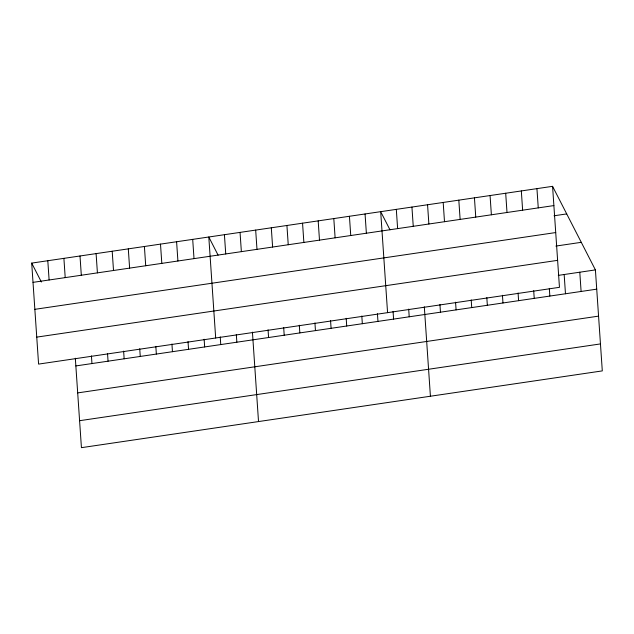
<?xml version="1.0" encoding="UTF-8"?>
<svg xmlns="http://www.w3.org/2000/svg" width="634" height="634" viewBox="0 0 634 634"><rect width="100%" height="100%" fill="white"/><g stroke="black" fill="none" stroke-linecap="round" stroke-linejoin="round"><path stroke-width="0.95" d="M552.571 186.333L559.457 287.321L38.587 364.098L31.7 263.102L552.571 186.333L595.413 269.902L602.3 370.898L81.429 447.667L75.327 358.234M33.016 282.36L553.886 205.582M554.013 215.782L566.709 213.912M34.854 309.329L555.725 232.559M555.883 246.071L581.275 242.323M36.748 337.122L557.619 260.344M558.3 275.378L595.413 269.902M75.858 365.929L596.729 289.159M77.697 392.906L598.567 316.128M79.591 420.699L600.461 343.921M389.973 229.793L380.685 211.669L387.572 312.657M218.088 255.13L208.8 237.005L215.679 337.993M31.7 263.102L41.392 282.019M579.793 272.208L581.101 291.458M564.165 274.514L565.473 293.764M549.321 288.367L549.852 296.062M536.943 188.631L538.258 207.889M533.701 290.665L534.224 298.368M521.322 190.937L522.63 210.187M518.073 292.971L518.596 300.674M505.694 193.243L507.002 212.493M502.445 295.278L502.968 302.973M490.066 195.541L491.382 214.799M486.817 297.576L487.348 305.279M474.438 197.848L475.754 217.097M471.197 299.882L471.72 307.585M458.818 200.154L460.125 219.404M455.569 302.188L456.092 309.883M443.19 202.452L444.497 221.702M439.941 304.486L440.464 312.19M427.562 204.758L428.877 224.008M424.312 306.793L430.415 396.226M411.934 207.064L413.249 226.314M408.692 309.091L409.215 316.794M396.313 209.363L397.621 228.612M393.064 311.397L393.587 319.1M377.436 313.703L377.959 321.398M365.057 213.967L366.373 233.225M361.808 316.001L362.339 323.705M349.429 216.273L350.745 235.523M346.188 318.308L346.711 326.011M333.809 218.579L335.117 237.829M330.56 320.614L331.083 328.309M318.181 220.878L319.488 240.127M314.932 322.912L315.455 330.615M302.553 223.184L303.868 242.434M299.303 325.218L299.834 332.921M286.925 225.49L288.24 244.74M283.683 327.516L284.206 335.22M271.304 227.788L272.612 247.038M268.055 329.823L268.578 337.526M255.676 230.094L256.984 249.344M252.427 332.129L258.521 421.562M240.048 232.393L241.364 251.65M236.331 334.498L236.854 342.202M224.42 234.699L225.736 253.949M220.228 336.876L220.751 344.571M204.132 339.245L204.655 346.949M192.696 239.375L194.012 258.624M188.029 341.615L188.552 349.318M176.601 241.752L177.908 261.002M171.933 343.993L172.456 351.696M160.497 244.122L161.813 263.372M155.829 346.362L156.352 354.065M144.401 246.491L145.709 265.749M139.734 348.74L140.257 356.435M128.298 248.869L129.613 268.119M123.63 351.109L124.153 358.812M112.202 251.238L113.51 270.488M107.534 353.487L108.057 361.182M96.099 253.616L97.414 272.866M91.431 355.856L91.954 363.559M80.003 255.985L81.31 275.235M63.899 258.363L65.215 277.613M47.804 260.733L49.111 279.982"/></g></svg>
